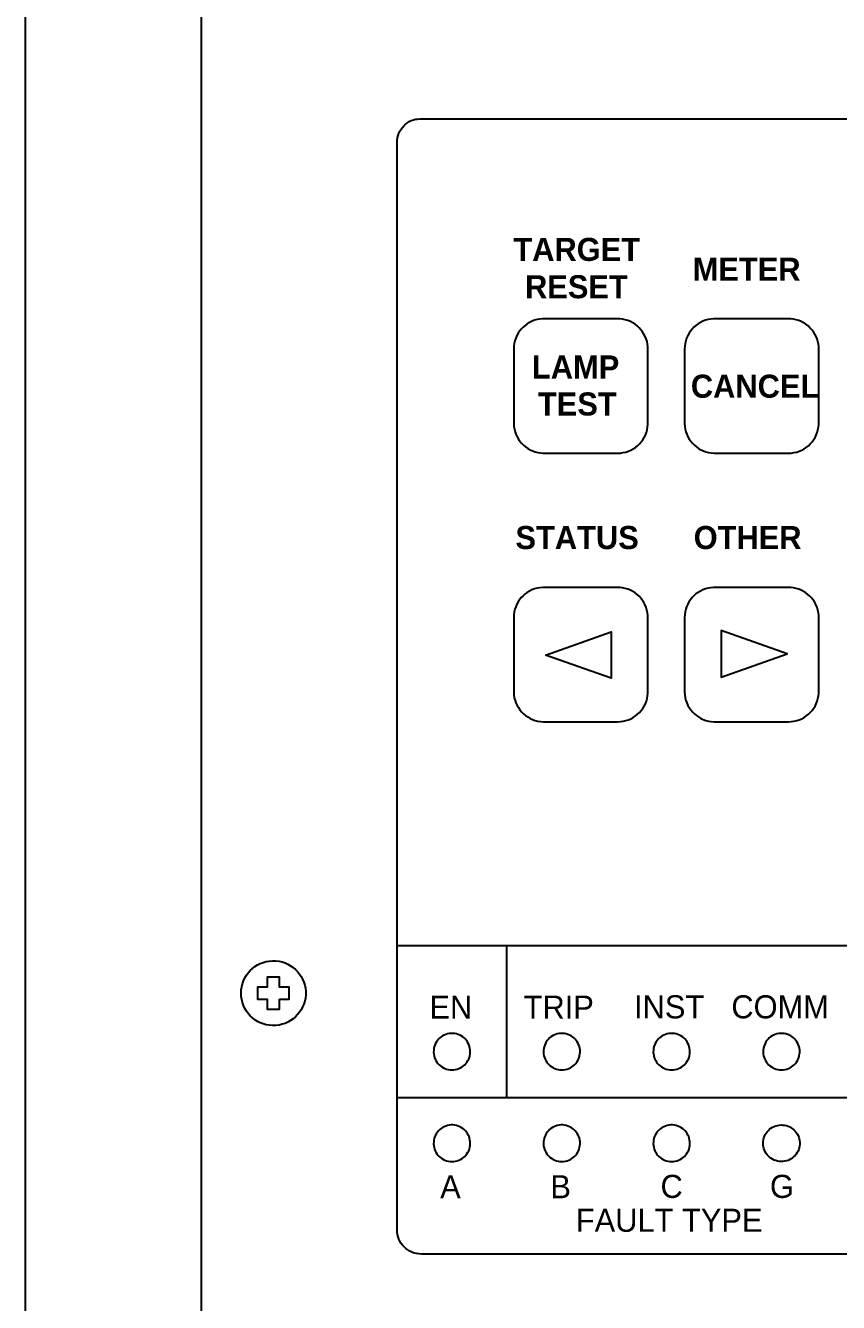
# Model space of a CAD drawing. Extents: x -11 to 35.7, y -8.8 to 26.3.
# Drawn here: x 7.95 to 11.28, y 0.84 to 6.06 of the extents above; entities that cross this region are included whole.
import ezdxf

# ---------------------------------------------------------------- set-up
doc = ezdxf.new("R2010")
doc.units = 0
doc.header["$MEASUREMENT"] = 0
for name, color, linetype in [('1_01__3U_VERTICAL_RACK_MOU', 7, 'CONTINUOUS'), ('1_02__3U_VERTICAL_PANEL_MO', 7, 'CONTINUOUS'), ('5_00_DWG', 7, 'CONTINUOUS')]:
    doc.layers.add(name, color=color, linetype=linetype)

msp = doc.modelspace()

# ---------------------------------------------------------------- linework, layer by layer
at = {"layer": '1_01__3U_VERTICAL_RACK_MOU'}
msp.add_lwpolyline([(8.6724, 6.1144), (8.6724, 6.0626), (8.6724, 6.0107), (8.6724, 5.9063), (8.6724, 5.8014), (8.6724, 5.6959), (8.6724, 5.5898), (8.6724, 5.4832), (8.6724, 5.376), (8.6724, 5.2683), (8.6724, 5.1601), (8.6724, 5.0514), (8.6724, 4.9423), (8.6724, 4.8327), (8.6724, 4.7227), (8.6724, 4.6123), (8.6724, 4.5015), (8.6724, 4.3903), (8.6724, 4.2788), (8.6724, 4.1669), (8.6724, 4.0547), (8.6724, 3.9422), (8.6724, 3.8294), (8.6724, 3.7163), (8.6724, 3.603), (8.6724, 3.4894), (8.6724, 3.3757), (8.6724, 3.2617), (8.6724, 3.1476), (8.6724, 2.9188), (8.6724, 2.6896), (8.6724, 2.46), (8.6724, 2.0002), (8.6724, 1.7703), (8.6724, 1.5407), (8.6724, 1.3114), (8.6724, 1.0826), (8.6724, 0.9684), (8.6724, 0.8544), (8.6724, 0.7406)], dxfattribs=at)
at = {"layer": '1_02__3U_VERTICAL_PANEL_MO'}
msp.add_lwpolyline([(7.9526, 0.7373), (7.9526, 0.8506), (7.9526, 0.964), (7.9526, 1.1913), (7.9526, 1.419), (7.9526, 1.6471), (7.9526, 2.1038), (7.9526, 2.5605), (7.9526, 2.7886), (7.9526, 3.0163), (7.9526, 3.2436), (7.9526, 3.3571), (7.9526, 3.4704), (7.9526, 3.5835), (7.9526, 3.6964), (7.9526, 3.8092), (7.9526, 3.9217), (7.9526, 4.034), (7.9526, 4.1461), (7.9526, 4.2579), (7.9526, 4.3695), (7.9526, 4.4808), (7.9526, 4.5918), (7.9526, 4.7025), (7.9526, 4.8128), (7.9526, 4.9228), (7.9526, 5.0325), (7.9526, 5.1418), (7.9526, 5.2508), (7.9526, 5.3593), (7.9526, 5.4675), (7.9526, 5.5752), (7.9526, 5.6825), (7.9526, 5.7894), (7.9526, 5.8957), (7.9526, 6.0017), (7.9526, 6.1071)], dxfattribs=at)
at = {"layer": '5_00_DWG'}
for points in [[(11.4339, 1.0342), (11.2748, 1.0342), (11.1156, 1.0342), (10.9577, 1.0342), (10.8796, 1.0342), (10.8023, 1.0342), (10.7259, 1.0342), (10.6506, 1.0342), (10.5765, 1.0342), (10.5038, 1.0342), (10.4327, 1.0342), (10.3634, 1.0342), (10.2958, 1.0342), (10.2303, 1.0342), (10.167, 1.0342), (10.106, 1.0342), (10.0765, 1.0342), (10.0475, 1.0342), (10.0193, 1.0342), (9.9917, 1.0342), (9.9648, 1.0342), (9.9386, 1.0342), (9.9132, 1.0342), (9.8886, 1.0342), (9.8647, 1.0342), (9.8416, 1.0342), (9.8193, 1.0342), (9.7979, 1.0342), (9.7773, 1.0342), (9.7576, 1.0342), (9.7388, 1.0342), (9.7209, 1.0342), (9.7039, 1.0342), (9.6879, 1.0342), (9.6729, 1.0342), (9.6588, 1.0342), (9.6458, 1.0342), (9.6338, 1.0342), (9.6228, 1.0342), (9.613, 1.0342), (9.6042, 1.0342), (9.5965, 1.0342), (9.5899, 1.0342), (9.5845, 1.0342), (9.5803, 1.0342), (9.5772, 1.0342), (9.5754, 1.0342), (9.5748, 1.0342), (9.5646, 1.0347), (9.5546, 1.0362), (9.545, 1.0387), (9.5359, 1.042), (9.5271, 1.0463), (9.5189, 1.0513), (9.5112, 1.057), (9.5041, 1.0635), (9.4976, 1.0706), (9.4919, 1.0783), (9.4868, 1.0865), (9.4826, 1.0953), (9.4793, 1.1045), (9.4768, 1.114), (9.4753, 1.124), (9.4748, 1.1342), (9.4748, 1.135), (9.4748, 1.1374), (9.4748, 1.1414), (9.4748, 1.147), (9.4748, 1.154), (9.4748, 1.1626), (9.4748, 1.1727), (9.4748, 1.1842), (9.4748, 1.1971), (9.4748, 1.2114), (9.4748, 1.2271), (9.4748, 1.2442), (9.4748, 1.2626), (9.4748, 1.2822), (9.4748, 1.3032), (9.4748, 1.3254), (9.4748, 1.3488), (9.4748, 1.3734), (9.4748, 1.3992), (9.4748, 1.4261), (9.4748, 1.4542), (9.4748, 1.4833), (9.4748, 1.5135), (9.4748, 1.5448), (9.4748, 1.5771), (9.4748, 1.6103), (9.4748, 1.6446), (9.4748, 1.6797), (9.4748, 1.7158), (9.4748, 1.7528), (9.4748, 1.7907), (9.4748, 1.8294), (9.4748, 1.8689), (9.4748, 1.9092), (9.4748, 1.9502), (9.4748, 1.992), (9.4748, 2.0345), (9.4748, 2.0777), (9.4748, 2.1216), (9.4748, 2.1661), (9.4748, 2.2569), (9.4748, 2.3499), (9.4748, 2.445), (9.4748, 2.5419), (9.4748, 2.6405), (9.4748, 2.7404), (9.4748, 2.8416), (9.4748, 2.9438), (9.4748, 3.1505), (9.4748, 3.3588), (9.4748, 3.567), (9.4748, 3.7737), (9.4748, 3.8759), (9.4748, 3.9771), (9.4748, 4.0771), (9.4748, 4.1756), (9.4748, 4.2725), (9.4748, 4.3676), (9.4748, 4.4606), (9.4748, 4.5514), (9.4748, 4.5959), (9.4748, 4.6398), (9.4748, 4.683), (9.4748, 4.7255), (9.4748, 4.7673), (9.4748, 4.8084), (9.4748, 4.8486), (9.4748, 4.8882), (9.4748, 4.9268), (9.4748, 4.9647), (9.4748, 5.0017), (9.4748, 5.0378), (9.4748, 5.073), (9.4748, 5.1072), (9.4748, 5.1405), (9.4748, 5.1727), (9.4748, 5.204), (9.4748, 5.2342), (9.4748, 5.2634), (9.4748, 5.2914), (9.4748, 5.3183), (9.4748, 5.3441), (9.4748, 5.3687), (9.4748, 5.3922), (9.4748, 5.4144), (9.4748, 5.4353), (9.4748, 5.455), (9.4748, 5.4734), (9.4748, 5.4904), (9.4748, 5.5061), (9.4748, 5.5204), (9.4748, 5.5334), (9.4748, 5.5449), (9.4748, 5.5549), (9.4748, 5.5635), (9.4748, 5.5706), (9.4748, 5.5761), (9.4748, 5.5801), (9.4748, 5.5825), (9.4748, 5.5833), (9.4753, 5.5936), (9.4768, 5.6035), (9.4792, 5.6131), (9.4825, 5.6222), (9.4867, 5.6309), (9.4915, 5.6391), (9.4971, 5.6467), (9.5033, 5.6537), (9.51, 5.6601), (9.5173, 5.6657), (9.525, 5.6705), (9.5331, 5.6744), (9.5416, 5.6775), (9.5503, 5.6797), (9.5592, 5.6808), (9.5683, 5.6809), (9.5689, 5.6809), (9.5708, 5.6809), (9.5738, 5.6809), (9.5781, 5.6809), (9.5835, 5.6809), (9.59, 5.6809), (9.5977, 5.6809), (9.6065, 5.6809), (9.6164, 5.6809), (9.6273, 5.6809), (9.6393, 5.6809), (9.6523, 5.6809), (9.6664, 5.6809), (9.6814, 5.6809), (9.6974, 5.6809), (9.7144, 5.6809), (9.7323, 5.6809), (9.7511, 5.6809), (9.7708, 5.6809), (9.7914, 5.6809), (9.8128, 5.6809), (9.8351, 5.6809), (9.8582, 5.6809), (9.8821, 5.6809), (9.9067, 5.6809), (9.9322, 5.6809), (9.9583, 5.6809), (9.9852, 5.6809), (10.0128, 5.6809), (10.0411, 5.6809), (10.07, 5.6809), (10.0995, 5.6809), (10.1605, 5.6809), (10.2239, 5.6809), (10.2893, 5.6809), (10.3569, 5.6809), (10.4263, 5.6809), (10.4974, 5.6809), (10.57, 5.6809), (10.6441, 5.6809), (10.7194, 5.6809), (10.7958, 5.6809), (10.8731, 5.6809), (10.9512, 5.6809), (11.1091, 5.6809), (11.2683, 5.6809), (11.4275, 5.6809)], [(10.0827, 3.4865), (10.3527, 3.5815), (10.3527, 3.3915), (10.3527, 3.3915), (10.0827, 3.4865)], [(10.8027, 3.5865), (10.8027, 3.5865), (10.8027, 3.3965), (11.0727, 3.4915), (10.8027, 3.5865)], [(13.0748, 2.2967), (9.4748, 2.2967)], [(9.9248, 1.6754), (9.9248, 2.2967)], [(8.9932, 2.0774), (9.0332, 2.0774), (9.0332, 2.1275), (8.9932, 2.1275), (8.9932, 2.1675), (8.9433, 2.1675), (8.9433, 2.1275), (8.903, 2.1275), (8.903, 2.0774), (8.9433, 2.0774), (8.9433, 2.0374), (8.9932, 2.0374), (8.9932, 2.0774)], [(9.4748, 1.6754), (13.0748, 1.6754)]]:
    msp.add_lwpolyline(points, dxfattribs=at)
for points in [[(10.3782, 4.3129), (10.3898, 4.3135), (10.4012, 4.315), (10.4122, 4.3176), (10.4227, 4.321), (10.4329, 4.3254), (10.4425, 4.3306), (10.4516, 4.3367), (10.4602, 4.3434), (10.468, 4.3509), (10.4752, 4.359), (10.4817, 4.3678), (10.4874, 4.3771), (10.4923, 4.3869), (10.4963, 4.3972), (10.4994, 4.4079), (10.5015, 4.419), (10.5027, 4.4304), (10.5028, 4.437), (10.5028, 4.437), (10.5028, 4.437), (10.5028, 4.437), (10.5028, 4.437), (10.5028, 4.437), (10.5028, 4.437), (10.5028, 4.437), (10.5028, 4.437), (10.5028, 4.437), (10.5028, 4.437), (10.5028, 4.437), (10.5028, 4.437), (10.5028, 4.437), (10.5028, 4.437), (10.5028, 4.437), (10.5028, 4.437), (10.5028, 4.437), (10.5028, 4.4392), (10.5028, 4.4466), (10.5028, 4.4586), (10.5028, 4.4746), (10.5028, 4.4939), (10.5028, 4.5157), (10.5028, 4.5396), (10.5028, 4.5646), (10.5028, 4.5903), (10.5028, 4.616), (10.5028, 4.6409), (10.5028, 4.6644), (10.5028, 4.6858), (10.5028, 4.7045), (10.5028, 4.7198), (10.5028, 4.731), (10.5028, 4.7375), (10.5028, 4.7389), (10.5028, 4.7389), (10.5028, 4.7389), (10.5028, 4.7389), (10.5028, 4.7389), (10.5028, 4.7389), (10.5028, 4.7389), (10.5028, 4.7389), (10.5028, 4.7389), (10.5028, 4.7389), (10.5028, 4.7389), (10.5028, 4.7389), (10.5028, 4.7389), (10.5028, 4.7389), (10.5028, 4.7389), (10.5028, 4.7389), (10.5028, 4.7389), (10.5028, 4.7389), (10.5025, 4.7476), (10.5012, 4.759), (10.4989, 4.77), (10.4956, 4.7806), (10.4915, 4.7908), (10.4864, 4.8006), (10.4806, 4.8098), (10.4739, 4.8184), (10.4666, 4.8264), (10.4586, 4.8338), (10.45, 4.8404), (10.4408, 4.8463), (10.431, 4.8513), (10.4208, 4.8555), (10.4101, 4.8589), (10.3991, 4.8612), (10.3877, 4.8626), (10.3782, 4.8629), (10.3782, 4.8629), (10.3782, 4.8629), (10.3782, 4.8629), (10.3782, 4.8629), (10.3782, 4.8629), (10.3782, 4.8629), (10.3782, 4.8629), (10.3782, 4.8629), (10.3782, 4.8629), (10.3782, 4.8629), (10.3782, 4.8629), (10.3782, 4.8629), (10.3782, 4.8629), (10.3782, 4.8629), (10.3782, 4.8629), (10.3782, 4.8629), (10.3782, 4.8629), (10.3771, 4.8629), (10.3709, 4.8629), (10.36, 4.8629), (10.345, 4.8629), (10.3266, 4.8629), (10.3054, 4.8629), (10.2821, 4.8629), (10.2573, 4.8629), (10.2318, 4.8629), (10.2062, 4.8629), (10.1811, 4.8629), (10.1573, 4.8629), (10.1354, 4.8629), (10.116, 4.8629), (10.0999, 4.8629), (10.0876, 4.8629), (10.0799, 4.8629), (10.0774, 4.8629), (10.0774, 4.8629), (10.0774, 4.8629), (10.0774, 4.8629), (10.0774, 4.8629), (10.0774, 4.8629), (10.0774, 4.8629), (10.0774, 4.8629), (10.0774, 4.8629), (10.0774, 4.8629), (10.0774, 4.8629), (10.0774, 4.8629), (10.0774, 4.8629), (10.0774, 4.8629), (10.0774, 4.8629), (10.0774, 4.8629), (10.0774, 4.8629), (10.0774, 4.8629), (10.0716, 4.8628), (10.0601, 4.8618), (10.0489, 4.8597), (10.0381, 4.8567), (10.0278, 4.8527), (10.0179, 4.8479), (10.0085, 4.8423), (9.9997, 4.8359), (9.9914, 4.8288), (9.9839, 4.821), (9.9771, 4.8125), (9.971, 4.8035), (9.9657, 4.7939), (9.9612, 4.7839), (9.9577, 4.7734), (9.955, 4.7624), (9.9534, 4.7512), (9.9528, 4.7396), (9.9528, 4.7389), (9.9528, 4.7389), (9.9528, 4.7389), (9.9528, 4.7389), (9.9528, 4.7389), (9.9528, 4.7389), (9.9528, 4.7389), (9.9528, 4.7389), (9.9528, 4.7389), (9.9528, 4.7389), (9.9528, 4.7389), (9.9528, 4.7389), (9.9528, 4.7389), (9.9528, 4.7389), (9.9528, 4.7389), (9.9528, 4.7389), (9.9528, 4.7389), (9.9528, 4.7385), (9.9528, 4.7336), (9.9528, 4.7238), (9.9528, 4.7097), (9.9528, 4.692), (9.9528, 4.6713), (9.9528, 4.6484), (9.9528, 4.6239), (9.9528, 4.5984), (9.9528, 4.5726), (9.9528, 4.5473), (9.9528, 4.523), (9.9528, 4.5004), (9.9528, 4.4803), (9.9528, 4.4632), (9.9528, 4.4499), (9.9528, 4.441), (9.9528, 4.4371), (9.9528, 4.437), (9.9528, 4.437), (9.9528, 4.437), (9.9528, 4.437), (9.9528, 4.437), (9.9528, 4.437), (9.9528, 4.437), (9.9528, 4.437), (9.9528, 4.437), (9.9528, 4.437), (9.9528, 4.437), (9.9528, 4.437), (9.9528, 4.437), (9.9528, 4.437), (9.9528, 4.437), (9.9528, 4.437), (9.9528, 4.437), (9.9528, 4.4341), (9.9536, 4.4226), (9.9555, 4.4114), (9.9583, 4.4005), (9.962, 4.3901), (9.9666, 4.3801), (9.972, 4.3706), (9.9783, 4.3617), (9.9853, 4.3534), (9.9929, 4.3457), (10.0013, 4.3387), (10.0102, 4.3324), (10.0197, 4.327), (10.0297, 4.3223), (10.0401, 4.3186), (10.051, 4.3157), (10.0622, 4.3138), (10.0738, 4.313), (10.0774, 4.3129), (10.0774, 4.3129), (10.0774, 4.3129), (10.0774, 4.3129), (10.0774, 4.3129), (10.0774, 4.3129), (10.0774, 4.3129), (10.0774, 4.3129), (10.0774, 4.3129), (10.0774, 4.3129), (10.0774, 4.3129), (10.0774, 4.3129), (10.0774, 4.3129), (10.0774, 4.3129), (10.0774, 4.3129), (10.0774, 4.3129), (10.0774, 4.3129), (10.0775, 4.3129), (10.081, 4.3129), (10.0896, 4.3129), (10.1026, 4.3129), (10.1194, 4.3129), (10.1393, 4.3129), (10.1617, 4.3129), (10.1858, 4.3129), (10.211, 4.3129), (10.2366, 4.3129), (10.2621, 4.3129), (10.2866, 4.3129), (10.3095, 4.3129), (10.3303, 4.3129), (10.3481, 4.3129), (10.3624, 4.3129), (10.3725, 4.3129), (10.3776, 4.3129), (10.3782, 4.3129), (10.3782, 4.3129), (10.3782, 4.3129), (10.3782, 4.3129), (10.3782, 4.3129), (10.3782, 4.3129), (10.3782, 4.3129), (10.3782, 4.3129), (10.3782, 4.3129), (10.3782, 4.3129), (10.3782, 4.3129), (10.3782, 4.3129), (10.3782, 4.3129), (10.3782, 4.3129), (10.3782, 4.3129), (10.3782, 4.3129), (10.3782, 4.3129)], [(11.0782, 4.3129), (11.0898, 4.3135), (11.1011, 4.315), (11.1121, 4.3176), (11.1227, 4.321), (11.1329, 4.3254), (11.1425, 4.3306), (11.1516, 4.3367), (11.1601, 4.3434), (11.168, 4.3509), (11.1752, 4.359), (11.1817, 4.3678), (11.1874, 4.3771), (11.1923, 4.3869), (11.1963, 4.3972), (11.1994, 4.4079), (11.2015, 4.419), (11.2026, 4.4304), (11.2028, 4.437), (11.2028, 4.437), (11.2028, 4.437), (11.2028, 4.437), (11.2028, 4.437), (11.2028, 4.437), (11.2028, 4.437), (11.2028, 4.437), (11.2028, 4.437), (11.2028, 4.437), (11.2028, 4.437), (11.2028, 4.437), (11.2028, 4.437), (11.2028, 4.437), (11.2028, 4.437), (11.2028, 4.437), (11.2028, 4.437), (11.2028, 4.437), (11.2028, 4.4392), (11.2028, 4.4466), (11.2028, 4.4586), (11.2028, 4.4746), (11.2028, 4.4939), (11.2028, 4.5157), (11.2028, 4.5396), (11.2028, 4.5646), (11.2028, 4.5903), (11.2028, 4.616), (11.2028, 4.6409), (11.2028, 4.6644), (11.2028, 4.6858), (11.2028, 4.7045), (11.2028, 4.7198), (11.2028, 4.731), (11.2028, 4.7375), (11.2028, 4.7389), (11.2028, 4.7389), (11.2028, 4.7389), (11.2028, 4.7389), (11.2028, 4.7389), (11.2028, 4.7389), (11.2028, 4.7389), (11.2028, 4.7389), (11.2028, 4.7389), (11.2028, 4.7389), (11.2028, 4.7389), (11.2028, 4.7389), (11.2028, 4.7389), (11.2028, 4.7389), (11.2028, 4.7389), (11.2028, 4.7389), (11.2028, 4.7389), (11.2028, 4.7389), (11.2025, 4.7476), (11.2012, 4.759), (11.1989, 4.77), (11.1956, 4.7806), (11.1914, 4.7908), (11.1864, 4.8006), (11.1805, 4.8098), (11.1739, 4.8184), (11.1666, 4.8264), (11.1586, 4.8338), (11.15, 4.8404), (11.1407, 4.8463), (11.131, 4.8513), (11.1208, 4.8555), (11.1101, 4.8589), (11.099, 4.8612), (11.0876, 4.8626), (11.0782, 4.8629), (11.0782, 4.8629), (11.0782, 4.8629), (11.0782, 4.8629), (11.0782, 4.8629), (11.0782, 4.8629), (11.0782, 4.8629), (11.0782, 4.8629), (11.0782, 4.8629), (11.0782, 4.8629), (11.0782, 4.8629), (11.0782, 4.8629), (11.0782, 4.8629), (11.0782, 4.8629), (11.0782, 4.8629), (11.0782, 4.8629), (11.0782, 4.8629), (11.0782, 4.8629), (11.077, 4.8629), (11.0709, 4.8629), (11.06, 4.8629), (11.045, 4.8629), (11.0266, 4.8629), (11.0054, 4.8629), (10.9821, 4.8629), (10.9573, 4.8629), (10.9318, 4.8629), (10.9062, 4.8629), (10.8811, 4.8629), (10.8573, 4.8629), (10.8354, 4.8629), (10.816, 4.8629), (10.7998, 4.8629), (10.7876, 4.8629), (10.7799, 4.8629), (10.7774, 4.8629), (10.7774, 4.8629), (10.7774, 4.8629), (10.7774, 4.8629), (10.7774, 4.8629), (10.7774, 4.8629), (10.7774, 4.8629), (10.7774, 4.8629), (10.7774, 4.8629), (10.7774, 4.8629), (10.7774, 4.8629), (10.7774, 4.8629), (10.7774, 4.8629), (10.7774, 4.8629), (10.7774, 4.8629), (10.7774, 4.8629), (10.7774, 4.8629), (10.7774, 4.8629), (10.7716, 4.8628), (10.7601, 4.8618), (10.7489, 4.8597), (10.7381, 4.8567), (10.7277, 4.8527), (10.7178, 4.8479), (10.7085, 4.8423), (10.6996, 4.8359), (10.6914, 4.8288), (10.6839, 4.821), (10.677, 4.8125), (10.671, 4.8035), (10.6657, 4.7939), (10.6612, 4.7839), (10.6577, 4.7734), (10.655, 4.7624), (10.6534, 4.7512), (10.6528, 4.7396), (10.6528, 4.7389), (10.6528, 4.7389), (10.6528, 4.7389), (10.6528, 4.7389), (10.6528, 4.7389), (10.6528, 4.7389), (10.6528, 4.7389), (10.6528, 4.7389), (10.6528, 4.7389), (10.6528, 4.7389), (10.6528, 4.7389), (10.6528, 4.7389), (10.6528, 4.7389), (10.6528, 4.7389), (10.6528, 4.7389), (10.6528, 4.7389), (10.6528, 4.7389), (10.6528, 4.7385), (10.6528, 4.7336), (10.6528, 4.7238), (10.6528, 4.7097), (10.6528, 4.692), (10.6528, 4.6713), (10.6528, 4.6484), (10.6528, 4.6239), (10.6528, 4.5984), (10.6528, 4.5726), (10.6528, 4.5473), (10.6528, 4.523), (10.6528, 4.5004), (10.6528, 4.4803), (10.6528, 4.4632), (10.6528, 4.4499), (10.6528, 4.441), (10.6528, 4.4371), (10.6528, 4.437), (10.6528, 4.437), (10.6528, 4.437), (10.6528, 4.437), (10.6528, 4.437), (10.6528, 4.437), (10.6528, 4.437), (10.6528, 4.437), (10.6528, 4.437), (10.6528, 4.437), (10.6528, 4.437), (10.6528, 4.437), (10.6528, 4.437), (10.6528, 4.437), (10.6528, 4.437), (10.6528, 4.437), (10.6528, 4.437), (10.6528, 4.4341), (10.6536, 4.4226), (10.6554, 4.4114), (10.6582, 4.4005), (10.662, 4.3901), (10.6666, 4.3801), (10.672, 4.3706), (10.6783, 4.3617), (10.6853, 4.3534), (10.6929, 4.3457), (10.7013, 4.3387), (10.7102, 4.3324), (10.7197, 4.327), (10.7297, 4.3223), (10.7401, 4.3186), (10.751, 4.3157), (10.7622, 4.3138), (10.7738, 4.313), (10.7774, 4.3129), (10.7774, 4.3129), (10.7774, 4.3129), (10.7774, 4.3129), (10.7774, 4.3129), (10.7774, 4.3129), (10.7774, 4.3129), (10.7774, 4.3129), (10.7774, 4.3129), (10.7774, 4.3129), (10.7774, 4.3129), (10.7774, 4.3129), (10.7774, 4.3129), (10.7774, 4.3129), (10.7774, 4.3129), (10.7774, 4.3129), (10.7774, 4.3129), (10.7775, 4.3129), (10.781, 4.3129), (10.7896, 4.3129), (10.8026, 4.3129), (10.8194, 4.3129), (10.8393, 4.3129), (10.8616, 4.3129), (10.8858, 4.3129), (10.911, 4.3129), (10.9366, 4.3129), (10.962, 4.3129), (10.9866, 4.3129), (11.0095, 4.3129), (11.0303, 4.3129), (11.0481, 4.3129), (11.0624, 4.3129), (11.0724, 4.3129), (11.0776, 4.3129), (11.0782, 4.3129), (11.0782, 4.3129), (11.0782, 4.3129), (11.0782, 4.3129), (11.0782, 4.3129), (11.0782, 4.3129), (11.0782, 4.3129), (11.0782, 4.3129), (11.0782, 4.3129), (11.0782, 4.3129), (11.0782, 4.3129), (11.0782, 4.3129), (11.0782, 4.3129), (11.0782, 4.3129), (11.0782, 4.3129), (11.0782, 4.3129), (11.0782, 4.3129)], [(10.3781, 3.2134), (10.3897, 3.2139), (10.401, 3.2155), (10.412, 3.218), (10.4226, 3.2215), (10.4328, 3.2259), (10.4424, 3.2311), (10.4515, 3.2371), (10.46, 3.2439), (10.4679, 3.2514), (10.4751, 3.2595), (10.4816, 3.2683), (10.4873, 3.2776), (10.4922, 3.2874), (10.4962, 3.2977), (10.4993, 3.3084), (10.5014, 3.3195), (10.5025, 3.3309), (10.5027, 3.3375), (10.5027, 3.3375), (10.5027, 3.3375), (10.5027, 3.3375), (10.5027, 3.3375), (10.5027, 3.3375), (10.5027, 3.3375), (10.5027, 3.3375), (10.5027, 3.3375), (10.5027, 3.3375), (10.5027, 3.3375), (10.5027, 3.3375), (10.5027, 3.3375), (10.5027, 3.3375), (10.5027, 3.3375), (10.5027, 3.3375), (10.5027, 3.3375), (10.5027, 3.3375), (10.5027, 3.3396), (10.5027, 3.3471), (10.5027, 3.3591), (10.5027, 3.3751), (10.5027, 3.3943), (10.5027, 3.4162), (10.5027, 3.44), (10.5027, 3.4651), (10.5027, 3.4908), (10.5027, 3.5165), (10.5027, 3.5414), (10.5027, 3.5649), (10.5027, 3.5863), (10.5027, 3.605), (10.5027, 3.6203), (10.5027, 3.6315), (10.5027, 3.638), (10.5027, 3.6394), (10.5027, 3.6394), (10.5027, 3.6394), (10.5027, 3.6394), (10.5027, 3.6394), (10.5027, 3.6394), (10.5027, 3.6394), (10.5027, 3.6394), (10.5027, 3.6394), (10.5027, 3.6394), (10.5027, 3.6394), (10.5027, 3.6394), (10.5027, 3.6394), (10.5027, 3.6394), (10.5027, 3.6394), (10.5027, 3.6394), (10.5027, 3.6394), (10.5027, 3.6394), (10.5024, 3.6481), (10.5011, 3.6595), (10.4988, 3.6705), (10.4955, 3.6811), (10.4913, 3.6913), (10.4863, 3.7011), (10.4804, 3.7103), (10.4738, 3.7189), (10.4665, 3.7269), (10.4585, 3.7343), (10.4498, 3.7409), (10.4406, 3.7468), (10.4309, 3.7518), (10.4207, 3.756), (10.41, 3.7594), (10.3989, 3.7617), (10.3875, 3.7631), (10.3781, 3.7634), (10.3781, 3.7634), (10.3781, 3.7634), (10.3781, 3.7634), (10.3781, 3.7634), (10.3781, 3.7634), (10.3781, 3.7634), (10.3781, 3.7634), (10.3781, 3.7634), (10.3781, 3.7634), (10.3781, 3.7634), (10.3781, 3.7634), (10.3781, 3.7634), (10.3781, 3.7634), (10.3781, 3.7634), (10.3781, 3.7634), (10.3781, 3.7634), (10.3781, 3.7634), (10.3769, 3.7634), (10.3708, 3.7634), (10.3599, 3.7634), (10.3449, 3.7634), (10.3265, 3.7634), (10.3053, 3.7634), (10.282, 3.7634), (10.2572, 3.7634), (10.2317, 3.7634), (10.2061, 3.7634), (10.181, 3.7634), (10.1572, 3.7634), (10.1353, 3.7634), (10.1159, 3.7634), (10.0997, 3.7634), (10.0875, 3.7634), (10.0798, 3.7634), (10.0773, 3.7634), (10.0773, 3.7634), (10.0773, 3.7634), (10.0773, 3.7634), (10.0773, 3.7634), (10.0773, 3.7634), (10.0773, 3.7634), (10.0773, 3.7634), (10.0773, 3.7634), (10.0773, 3.7634), (10.0773, 3.7634), (10.0773, 3.7634), (10.0773, 3.7634), (10.0773, 3.7634), (10.0773, 3.7634), (10.0773, 3.7634), (10.0773, 3.7634), (10.0773, 3.7634), (10.0715, 3.7633), (10.06, 3.7623), (10.0488, 3.7602), (10.038, 3.7572), (10.0276, 3.7532), (10.0177, 3.7484), (10.0084, 3.7428), (9.9995, 3.7364), (9.9913, 3.7293), (9.9838, 3.7215), (9.9769, 3.713), (9.9708, 3.704), (9.9656, 3.6944), (9.9611, 3.6844), (9.9575, 3.6738), (9.9549, 3.6629), (9.9533, 3.6517), (9.9527, 3.6401), (9.9527, 3.6394), (9.9527, 3.6394), (9.9527, 3.6394), (9.9527, 3.6394), (9.9527, 3.6394), (9.9527, 3.6394), (9.9527, 3.6394), (9.9527, 3.6394), (9.9527, 3.6394), (9.9527, 3.6394), (9.9527, 3.6394), (9.9527, 3.6394), (9.9527, 3.6394), (9.9527, 3.6394), (9.9527, 3.6394), (9.9527, 3.6394), (9.9527, 3.6394), (9.9527, 3.639), (9.9527, 3.6341), (9.9527, 3.6243), (9.9527, 3.6102), (9.9527, 3.5925), (9.9527, 3.5718), (9.9527, 3.5489), (9.9527, 3.5244), (9.9527, 3.4989), (9.9527, 3.4731), (9.9527, 3.4478), (9.9527, 3.4235), (9.9527, 3.4009), (9.9527, 3.3808), (9.9527, 3.3637), (9.9527, 3.3504), (9.9527, 3.3414), (9.9527, 3.3376), (9.9527, 3.3375), (9.9527, 3.3375), (9.9527, 3.3375), (9.9527, 3.3375), (9.9527, 3.3375), (9.9527, 3.3375), (9.9527, 3.3375), (9.9527, 3.3375), (9.9527, 3.3375), (9.9527, 3.3375), (9.9527, 3.3375), (9.9527, 3.3375), (9.9527, 3.3375), (9.9527, 3.3375), (9.9527, 3.3375), (9.9527, 3.3375), (9.9527, 3.3375), (9.9527, 3.3345), (9.9535, 3.323), (9.9553, 3.3118), (9.9581, 3.301), (9.9619, 3.2905), (9.9665, 3.2806), (9.9719, 3.2711), (9.9782, 3.2622), (9.9851, 3.2538), (9.9928, 3.2462), (10.0011, 3.2392), (10.0101, 3.2329), (10.0196, 3.2274), (10.0295, 3.2228), (10.04, 3.219), (10.0509, 3.2162), (10.0621, 3.2143), (10.0736, 3.2134), (10.0773, 3.2134), (10.0773, 3.2134), (10.0773, 3.2134), (10.0773, 3.2134), (10.0773, 3.2134), (10.0773, 3.2134), (10.0773, 3.2134), (10.0773, 3.2134), (10.0773, 3.2134), (10.0773, 3.2134), (10.0773, 3.2134), (10.0773, 3.2134), (10.0773, 3.2134), (10.0773, 3.2134), (10.0773, 3.2134), (10.0773, 3.2134), (10.0773, 3.2134), (10.0774, 3.2134), (10.0809, 3.2134), (10.0895, 3.2134), (10.1025, 3.2134), (10.1193, 3.2134), (10.1392, 3.2134), (10.1615, 3.2134), (10.1856, 3.2134), (10.2109, 3.2134), (10.2365, 3.2134), (10.2619, 3.2134), (10.2865, 3.2134), (10.3094, 3.2134), (10.3302, 3.2134), (10.348, 3.2134), (10.3623, 3.2134), (10.3724, 3.2134), (10.3775, 3.2134), (10.3781, 3.2134), (10.3781, 3.2134), (10.3781, 3.2134), (10.3781, 3.2134), (10.3781, 3.2134), (10.3781, 3.2134), (10.3781, 3.2134), (10.3781, 3.2134), (10.3781, 3.2134), (10.3781, 3.2134), (10.3781, 3.2134), (10.3781, 3.2134), (10.3781, 3.2134), (10.3781, 3.2134), (10.3781, 3.2134), (10.3781, 3.2134), (10.3781, 3.2134)], [(11.0781, 3.2134), (11.0898, 3.2139), (11.1011, 3.2155), (11.1121, 3.218), (11.1227, 3.2215), (11.1328, 3.2259), (11.1424, 3.2311), (11.1516, 3.2371), (11.1601, 3.2439), (11.168, 3.2514), (11.1752, 3.2595), (11.1816, 3.2683), (11.1873, 3.2776), (11.1922, 3.2874), (11.1962, 3.2977), (11.1993, 3.3084), (11.2014, 3.3195), (11.2026, 3.3309), (11.2027, 3.3375), (11.2027, 3.3375), (11.2027, 3.3375), (11.2027, 3.3375), (11.2027, 3.3375), (11.2027, 3.3375), (11.2027, 3.3375), (11.2027, 3.3375), (11.2027, 3.3375), (11.2027, 3.3375), (11.2027, 3.3375), (11.2027, 3.3375), (11.2027, 3.3375), (11.2027, 3.3375), (11.2027, 3.3375), (11.2027, 3.3375), (11.2027, 3.3375), (11.2027, 3.3375), (11.2027, 3.3396), (11.2027, 3.3471), (11.2027, 3.3591), (11.2027, 3.3751), (11.2027, 3.3943), (11.2027, 3.4162), (11.2027, 3.44), (11.2027, 3.4651), (11.2027, 3.4908), (11.2027, 3.5165), (11.2027, 3.5414), (11.2027, 3.5649), (11.2027, 3.5863), (11.2027, 3.605), (11.2027, 3.6203), (11.2027, 3.6315), (11.2027, 3.638), (11.2027, 3.6394), (11.2027, 3.6394), (11.2027, 3.6394), (11.2027, 3.6394), (11.2027, 3.6394), (11.2027, 3.6394), (11.2027, 3.6394), (11.2027, 3.6394), (11.2027, 3.6394), (11.2027, 3.6394), (11.2027, 3.6394), (11.2027, 3.6394), (11.2027, 3.6394), (11.2027, 3.6394), (11.2027, 3.6394), (11.2027, 3.6394), (11.2027, 3.6394), (11.2027, 3.6394), (11.2024, 3.6481), (11.2011, 3.6595), (11.1988, 3.6705), (11.1955, 3.6811), (11.1914, 3.6913), (11.1863, 3.7011), (11.1805, 3.7103), (11.1739, 3.7189), (11.1665, 3.7269), (11.1585, 3.7343), (11.1499, 3.7409), (11.1407, 3.7468), (11.1309, 3.7518), (11.1207, 3.756), (11.11, 3.7594), (11.099, 3.7617), (11.0876, 3.7631), (11.0781, 3.7634), (11.0781, 3.7634), (11.0781, 3.7634), (11.0781, 3.7634), (11.0781, 3.7634), (11.0781, 3.7634), (11.0781, 3.7634), (11.0781, 3.7634), (11.0781, 3.7634), (11.0781, 3.7634), (11.0781, 3.7634), (11.0781, 3.7634), (11.0781, 3.7634), (11.0781, 3.7634), (11.0781, 3.7634), (11.0781, 3.7634), (11.0781, 3.7634), (11.0781, 3.7634), (11.077, 3.7634), (11.0709, 3.7634), (11.06, 3.7634), (11.045, 3.7634), (11.0265, 3.7634), (11.0053, 3.7634), (10.982, 3.7634), (10.9573, 3.7634), (10.9318, 3.7634), (10.9061, 3.7634), (10.8811, 3.7634), (10.8572, 3.7634), (10.8353, 3.7634), (10.8159, 3.7634), (10.7998, 3.7634), (10.7875, 3.7634), (10.7798, 3.7634), (10.7774, 3.7634), (10.7774, 3.7634), (10.7774, 3.7634), (10.7774, 3.7634), (10.7774, 3.7634), (10.7774, 3.7634), (10.7774, 3.7634), (10.7774, 3.7634), (10.7774, 3.7634), (10.7774, 3.7634), (10.7774, 3.7634), (10.7774, 3.7634), (10.7774, 3.7634), (10.7774, 3.7634), (10.7774, 3.7634), (10.7774, 3.7634), (10.7774, 3.7634), (10.7774, 3.7634), (10.7715, 3.7633), (10.76, 3.7623), (10.7488, 3.7602), (10.7381, 3.7572), (10.7277, 3.7532), (10.7178, 3.7484), (10.7084, 3.7428), (10.6996, 3.7364), (10.6914, 3.7293), (10.6838, 3.7215), (10.677, 3.713), (10.6709, 3.704), (10.6656, 3.6944), (10.6612, 3.6844), (10.6576, 3.6738), (10.655, 3.6629), (10.6533, 3.6517), (10.6527, 3.6401), (10.6527, 3.6394), (10.6527, 3.6394), (10.6527, 3.6394), (10.6527, 3.6394), (10.6527, 3.6394), (10.6527, 3.6394), (10.6527, 3.6394), (10.6527, 3.6394), (10.6527, 3.6394), (10.6527, 3.6394), (10.6527, 3.6394), (10.6527, 3.6394), (10.6527, 3.6394), (10.6527, 3.6394), (10.6527, 3.6394), (10.6527, 3.6394), (10.6527, 3.6394), (10.6527, 3.639), (10.6527, 3.6341), (10.6527, 3.6243), (10.6527, 3.6102), (10.6527, 3.5925), (10.6527, 3.5718), (10.6527, 3.5489), (10.6527, 3.5244), (10.6527, 3.4989), (10.6527, 3.4731), (10.6527, 3.4478), (10.6527, 3.4235), (10.6527, 3.4009), (10.6527, 3.3808), (10.6527, 3.3637), (10.6527, 3.3504), (10.6527, 3.3414), (10.6527, 3.3376), (10.6527, 3.3375), (10.6527, 3.3375), (10.6527, 3.3375), (10.6527, 3.3375), (10.6527, 3.3375), (10.6527, 3.3375), (10.6527, 3.3375), (10.6527, 3.3375), (10.6527, 3.3375), (10.6527, 3.3375), (10.6527, 3.3375), (10.6527, 3.3375), (10.6527, 3.3375), (10.6527, 3.3375), (10.6527, 3.3375), (10.6527, 3.3375), (10.6527, 3.3375), (10.6528, 3.3345), (10.6536, 3.323), (10.6554, 3.3118), (10.6582, 3.301), (10.6619, 3.2905), (10.6665, 3.2806), (10.672, 3.2711), (10.6782, 3.2622), (10.6852, 3.2538), (10.6929, 3.2462), (10.7012, 3.2392), (10.7101, 3.2329), (10.7196, 3.2274), (10.7296, 3.2228), (10.74, 3.219), (10.7509, 3.2162), (10.7621, 3.2143), (10.7737, 3.2134), (10.7774, 3.2134), (10.7774, 3.2134), (10.7774, 3.2134), (10.7774, 3.2134), (10.7774, 3.2134), (10.7774, 3.2134), (10.7774, 3.2134), (10.7774, 3.2134), (10.7774, 3.2134), (10.7774, 3.2134), (10.7774, 3.2134), (10.7774, 3.2134), (10.7774, 3.2134), (10.7774, 3.2134), (10.7774, 3.2134), (10.7774, 3.2134), (10.7774, 3.2134), (10.7774, 3.2134), (10.7809, 3.2134), (10.7895, 3.2134), (10.8025, 3.2134), (10.8193, 3.2134), (10.8392, 3.2134), (10.8616, 3.2134), (10.8857, 3.2134), (10.9109, 3.2134), (10.9366, 3.2134), (10.962, 3.2134), (10.9865, 3.2134), (11.0095, 3.2134), (11.0302, 3.2134), (11.0481, 3.2134), (11.0623, 3.2134), (11.0724, 3.2134), (11.0776, 3.2134), (11.0781, 3.2134), (11.0781, 3.2134), (11.0781, 3.2134), (11.0781, 3.2134), (11.0781, 3.2134), (11.0781, 3.2134), (11.0781, 3.2134), (11.0781, 3.2134), (11.0781, 3.2134), (11.0781, 3.2134), (11.0781, 3.2134), (11.0781, 3.2134), (11.0781, 3.2134), (11.0781, 3.2134), (11.0781, 3.2134), (11.0781, 3.2134), (11.0781, 3.2134)], [(8.8358, 2.1023), (8.8365, 2.1157), (8.8384, 2.1287), (8.8416, 2.1412), (8.8459, 2.1532), (8.8513, 2.1647), (8.8577, 2.1755), (8.8652, 2.1856), (8.8735, 2.195), (8.8826, 2.2035), (8.8925, 2.2112), (8.9032, 2.2179), (8.9144, 2.2236), (8.9263, 2.2282), (8.9387, 2.2317), (8.9515, 2.2339), (8.9647, 2.2349), (8.9782, 2.2346), (8.9913, 2.233), (9.0039, 2.2301), (9.0161, 2.226), (9.0277, 2.2209), (9.0387, 2.2147), (9.049, 2.2075), (9.0586, 2.1994), (9.0673, 2.1904), (9.0752, 2.1806), (9.0821, 2.1702), (9.0881, 2.159), (9.0929, 2.1473), (9.0967, 2.135), (9.0993, 2.1222), (9.1006, 2.1091), (9.1006, 2.0956), (9.0993, 2.0825), (9.0967, 2.0698), (9.0929, 2.0575), (9.0881, 2.0458), (9.0821, 2.0346), (9.0752, 2.0242), (9.0673, 2.0144), (9.0586, 2.0055), (9.049, 1.9974), (9.0387, 1.9902), (9.0277, 1.984), (9.0161, 1.9788), (9.0039, 1.9748), (8.9913, 1.9719), (8.9782, 1.9703), (8.9647, 1.9699), (8.9515, 1.9709), (8.9387, 1.9732), (8.9263, 1.9767), (8.9144, 1.9813), (8.9032, 1.9869), (8.8925, 1.9936), (8.8826, 2.0013), (8.8735, 2.0098), (8.8652, 2.0192), (8.8577, 2.0293), (8.8513, 2.0401), (8.8459, 2.0516), (8.8416, 2.0636), (8.8384, 2.0761), (8.8365, 2.089)], [(9.6998, 1.7879), (9.7073, 1.7883), (9.7147, 1.7894), (9.7218, 1.7912), (9.7286, 1.7937), (9.735, 1.7967), (9.7412, 1.8004), (9.7469, 1.8046), (9.7522, 1.8093), (9.757, 1.8145), (9.7613, 1.8201), (9.7651, 1.8261), (9.7683, 1.8325), (9.771, 1.8392), (9.7729, 1.8463), (9.7742, 1.8535), (9.7748, 1.861), (9.7746, 1.8686), (9.7736, 1.876), (9.772, 1.8832), (9.7697, 1.89), (9.7668, 1.8966), (9.7633, 1.9028), (9.7592, 1.9086), (9.7547, 1.914), (9.7496, 1.919), (9.7441, 1.9234), (9.7381, 1.9274), (9.7318, 1.9307), (9.7252, 1.9335), (9.7182, 1.9356), (9.711, 1.9371), (9.7036, 1.9378), (9.696, 1.9378), (9.6885, 1.9371), (9.6813, 1.9356), (9.6743, 1.9335), (9.6677, 1.9307), (9.6614, 1.9274), (9.6555, 1.9234), (9.6499, 1.919), (9.6449, 1.914), (9.6403, 1.9086), (9.6362, 1.9028), (9.6327, 1.8966), (9.6298, 1.89), (9.6275, 1.8832), (9.6259, 1.876), (9.625, 1.8686), (9.6248, 1.861), (9.6253, 1.8535), (9.6266, 1.8463), (9.6286, 1.8392), (9.6312, 1.8325), (9.6344, 1.8261), (9.6382, 1.8201), (9.6425, 1.8145), (9.6473, 1.8093), (9.6526, 1.8046), (9.6584, 1.8004), (9.6645, 1.7967), (9.671, 1.7937), (9.6778, 1.7912), (9.6849, 1.7894), (9.6922, 1.7883)], [(10.1498, 1.7879), (10.1573, 1.7883), (10.1647, 1.7894), (10.1718, 1.7912), (10.1786, 1.7937), (10.185, 1.7967), (10.1912, 1.8004), (10.1969, 1.8046), (10.2022, 1.8093), (10.207, 1.8145), (10.2113, 1.8201), (10.2151, 1.8261), (10.2184, 1.8325), (10.221, 1.8392), (10.2229, 1.8463), (10.2242, 1.8535), (10.2248, 1.861), (10.2246, 1.8686), (10.2236, 1.876), (10.222, 1.8832), (10.2197, 1.89), (10.2168, 1.8966), (10.2133, 1.9028), (10.2092, 1.9086), (10.2047, 1.914), (10.1996, 1.919), (10.1941, 1.9234), (10.1881, 1.9274), (10.1818, 1.9307), (10.1752, 1.9335), (10.1682, 1.9356), (10.161, 1.9371), (10.1536, 1.9378), (10.146, 1.9378), (10.1385, 1.9371), (10.1313, 1.9356), (10.1243, 1.9335), (10.1177, 1.9307), (10.1114, 1.9274), (10.1055, 1.9234), (10.0999, 1.919), (10.0949, 1.914), (10.0903, 1.9086), (10.0862, 1.9028), (10.0827, 1.8966), (10.0798, 1.89), (10.0775, 1.8832), (10.0759, 1.876), (10.075, 1.8686), (10.0748, 1.861), (10.0753, 1.8535), (10.0766, 1.8463), (10.0786, 1.8392), (10.0812, 1.8325), (10.0844, 1.8261), (10.0882, 1.8201), (10.0925, 1.8145), (10.0974, 1.8093), (10.1026, 1.8046), (10.1084, 1.8004), (10.1145, 1.7967), (10.121, 1.7937), (10.1278, 1.7912), (10.1349, 1.7894), (10.1422, 1.7883)], [(10.5998, 1.7879), (10.6073, 1.7883), (10.6147, 1.7894), (10.6218, 1.7912), (10.6286, 1.7937), (10.635, 1.7967), (10.6412, 1.8004), (10.6469, 1.8046), (10.6522, 1.8093), (10.657, 1.8145), (10.6613, 1.8201), (10.6651, 1.8261), (10.6683, 1.8325), (10.671, 1.8392), (10.6729, 1.8463), (10.6742, 1.8535), (10.6748, 1.861), (10.6746, 1.8686), (10.6736, 1.876), (10.672, 1.8832), (10.6697, 1.89), (10.6668, 1.8966), (10.6633, 1.9028), (10.6592, 1.9086), (10.6547, 1.914), (10.6496, 1.919), (10.6441, 1.9234), (10.6381, 1.9274), (10.6318, 1.9307), (10.6252, 1.9335), (10.6182, 1.9356), (10.611, 1.9371), (10.6036, 1.9378), (10.596, 1.9378), (10.5885, 1.9371), (10.5813, 1.9356), (10.5743, 1.9335), (10.5677, 1.9307), (10.5614, 1.9274), (10.5555, 1.9234), (10.5499, 1.919), (10.5449, 1.914), (10.5403, 1.9086), (10.5362, 1.9028), (10.5327, 1.8966), (10.5298, 1.89), (10.5275, 1.8832), (10.5259, 1.876), (10.525, 1.8686), (10.5248, 1.861), (10.5253, 1.8535), (10.5266, 1.8463), (10.5286, 1.8392), (10.5312, 1.8325), (10.5344, 1.8261), (10.5382, 1.8201), (10.5425, 1.8145), (10.5473, 1.8093), (10.5526, 1.8046), (10.5584, 1.8004), (10.5645, 1.7967), (10.571, 1.7937), (10.5778, 1.7912), (10.5849, 1.7894), (10.5922, 1.7883)], [(11.0498, 1.7879), (11.0573, 1.7883), (11.0647, 1.7894), (11.0718, 1.7912), (11.0786, 1.7937), (11.085, 1.7967), (11.0912, 1.8004), (11.0969, 1.8046), (11.1022, 1.8093), (11.107, 1.8145), (11.1113, 1.8201), (11.1151, 1.8261), (11.1184, 1.8325), (11.121, 1.8392), (11.1229, 1.8463), (11.1242, 1.8535), (11.1248, 1.861), (11.1246, 1.8686), (11.1236, 1.876), (11.122, 1.8832), (11.1197, 1.89), (11.1168, 1.8966), (11.1133, 1.9028), (11.1092, 1.9086), (11.1047, 1.914), (11.0996, 1.919), (11.0941, 1.9234), (11.0881, 1.9274), (11.0818, 1.9307), (11.0752, 1.9335), (11.0682, 1.9356), (11.061, 1.9371), (11.0536, 1.9378), (11.046, 1.9378), (11.0385, 1.9371), (11.0313, 1.9356), (11.0243, 1.9335), (11.0177, 1.9307), (11.0114, 1.9274), (11.0055, 1.9234), (10.9999, 1.919), (10.9949, 1.914), (10.9903, 1.9086), (10.9862, 1.9028), (10.9827, 1.8966), (10.9798, 1.89), (10.9775, 1.8832), (10.9759, 1.876), (10.975, 1.8686), (10.9748, 1.861), (10.9753, 1.8535), (10.9766, 1.8463), (10.9786, 1.8392), (10.9812, 1.8325), (10.9844, 1.8261), (10.9882, 1.8201), (10.9925, 1.8145), (10.9973, 1.8093), (11.0026, 1.8046), (11.0084, 1.8004), (11.0145, 1.7967), (11.021, 1.7937), (11.0278, 1.7912), (11.0349, 1.7894), (11.0422, 1.7883)], [(9.6998, 1.4129), (9.7073, 1.4133), (9.7147, 1.4144), (9.7218, 1.4162), (9.7286, 1.4187), (9.735, 1.4217), (9.7412, 1.4254), (9.7469, 1.4296), (9.7522, 1.4343), (9.757, 1.4395), (9.7613, 1.4451), (9.7651, 1.4511), (9.7683, 1.4575), (9.771, 1.4642), (9.7729, 1.4713), (9.7742, 1.4785), (9.7748, 1.486), (9.7746, 1.4936), (9.7736, 1.501), (9.772, 1.5082), (9.7697, 1.515), (9.7668, 1.5216), (9.7633, 1.5278), (9.7592, 1.5336), (9.7547, 1.539), (9.7496, 1.544), (9.7441, 1.5484), (9.7381, 1.5524), (9.7318, 1.5557), (9.7252, 1.5585), (9.7182, 1.5606), (9.711, 1.5621), (9.7036, 1.5628), (9.696, 1.5628), (9.6885, 1.5621), (9.6813, 1.5606), (9.6743, 1.5585), (9.6677, 1.5557), (9.6614, 1.5524), (9.6555, 1.5484), (9.6499, 1.544), (9.6449, 1.539), (9.6403, 1.5336), (9.6362, 1.5278), (9.6327, 1.5216), (9.6298, 1.515), (9.6275, 1.5082), (9.6259, 1.501), (9.625, 1.4936), (9.6248, 1.486), (9.6253, 1.4785), (9.6266, 1.4713), (9.6286, 1.4642), (9.6312, 1.4575), (9.6344, 1.4511), (9.6382, 1.4451), (9.6425, 1.4395), (9.6473, 1.4343), (9.6526, 1.4296), (9.6584, 1.4254), (9.6645, 1.4217), (9.671, 1.4187), (9.6778, 1.4162), (9.6849, 1.4144), (9.6922, 1.4133)], [(10.1498, 1.4129), (10.1573, 1.4133), (10.1647, 1.4144), (10.1718, 1.4162), (10.1786, 1.4187), (10.185, 1.4217), (10.1912, 1.4254), (10.1969, 1.4296), (10.2022, 1.4343), (10.207, 1.4395), (10.2113, 1.4451), (10.2151, 1.4511), (10.2184, 1.4575), (10.221, 1.4642), (10.2229, 1.4713), (10.2242, 1.4785), (10.2248, 1.486), (10.2246, 1.4936), (10.2236, 1.501), (10.222, 1.5082), (10.2197, 1.515), (10.2168, 1.5216), (10.2133, 1.5278), (10.2092, 1.5336), (10.2047, 1.539), (10.1996, 1.544), (10.1941, 1.5484), (10.1881, 1.5524), (10.1818, 1.5557), (10.1752, 1.5585), (10.1682, 1.5606), (10.161, 1.5621), (10.1536, 1.5628), (10.146, 1.5628), (10.1385, 1.5621), (10.1313, 1.5606), (10.1243, 1.5585), (10.1177, 1.5557), (10.1114, 1.5524), (10.1055, 1.5484), (10.0999, 1.544), (10.0949, 1.539), (10.0903, 1.5336), (10.0862, 1.5278), (10.0827, 1.5216), (10.0798, 1.515), (10.0775, 1.5082), (10.0759, 1.501), (10.075, 1.4936), (10.0748, 1.486), (10.0753, 1.4785), (10.0766, 1.4713), (10.0786, 1.4642), (10.0812, 1.4575), (10.0844, 1.4511), (10.0882, 1.4451), (10.0925, 1.4395), (10.0974, 1.4343), (10.1026, 1.4296), (10.1084, 1.4254), (10.1145, 1.4217), (10.121, 1.4187), (10.1278, 1.4162), (10.1349, 1.4144), (10.1422, 1.4133)], [(10.5998, 1.4129), (10.6073, 1.4133), (10.6147, 1.4144), (10.6218, 1.4162), (10.6286, 1.4187), (10.635, 1.4217), (10.6412, 1.4254), (10.6469, 1.4296), (10.6522, 1.4343), (10.657, 1.4395), (10.6613, 1.4451), (10.6651, 1.4511), (10.6683, 1.4575), (10.671, 1.4642), (10.6729, 1.4713), (10.6742, 1.4785), (10.6748, 1.486), (10.6746, 1.4936), (10.6736, 1.501), (10.672, 1.5082), (10.6697, 1.515), (10.6668, 1.5216), (10.6633, 1.5278), (10.6592, 1.5336), (10.6547, 1.539), (10.6496, 1.544), (10.6441, 1.5484), (10.6381, 1.5524), (10.6318, 1.5557), (10.6252, 1.5585), (10.6182, 1.5606), (10.611, 1.5621), (10.6036, 1.5628), (10.596, 1.5628), (10.5885, 1.5621), (10.5813, 1.5606), (10.5743, 1.5585), (10.5677, 1.5557), (10.5614, 1.5524), (10.5555, 1.5484), (10.5499, 1.544), (10.5449, 1.539), (10.5403, 1.5336), (10.5362, 1.5278), (10.5327, 1.5216), (10.5298, 1.515), (10.5275, 1.5082), (10.5259, 1.501), (10.525, 1.4936), (10.5248, 1.486), (10.5253, 1.4785), (10.5266, 1.4713), (10.5286, 1.4642), (10.5312, 1.4575), (10.5344, 1.4511), (10.5382, 1.4451), (10.5425, 1.4395), (10.5473, 1.4343), (10.5526, 1.4296), (10.5584, 1.4254), (10.5645, 1.4217), (10.571, 1.4187), (10.5778, 1.4162), (10.5849, 1.4144), (10.5922, 1.4133)], [(10.9747, 1.4879), (10.9751, 1.4955), (10.9762, 1.5028), (10.978, 1.5099), (10.9805, 1.5167), (10.9835, 1.5232), (10.9872, 1.5293), (10.9914, 1.535), (10.9961, 1.5403), (11.0013, 1.5452), (11.0069, 1.5495), (11.0129, 1.5533), (11.0193, 1.5565), (11.0261, 1.5591), (11.0331, 1.5611), (11.0404, 1.5623), (11.0479, 1.5629), (11.0555, 1.5627), (11.0629, 1.5618), (11.07, 1.5602), (11.0769, 1.5579), (11.0834, 1.555), (11.0897, 1.5514), (11.0955, 1.5474), (11.1009, 1.5428), (11.1059, 1.5377), (11.1103, 1.5322), (11.1142, 1.5263), (11.1176, 1.52), (11.1204, 1.5133), (11.1225, 1.5064), (11.1239, 1.4992), (11.1247, 1.4917), (11.1247, 1.4841), (11.1239, 1.4767), (11.1225, 1.4695), (11.1204, 1.4625), (11.1176, 1.4559), (11.1142, 1.4496), (11.1103, 1.4436), (11.1059, 1.4381), (11.1009, 1.4331), (11.0955, 1.4285), (11.0897, 1.4244), (11.0834, 1.4209), (11.0769, 1.418), (11.07, 1.4157), (11.0629, 1.4141), (11.0555, 1.4131), (11.0479, 1.413), (11.0404, 1.4135), (11.0331, 1.4148), (11.0261, 1.4168), (11.0193, 1.4194), (11.0129, 1.4226), (11.0069, 1.4264), (11.0013, 1.4307), (10.9961, 1.4355), (10.9914, 1.4408), (10.9872, 1.4466), (10.9835, 1.4527), (10.9805, 1.4592), (10.978, 1.466), (10.9762, 1.4731), (10.9751, 1.4804)]]:
    msp.add_lwpolyline(points, close=True, dxfattribs=at)

# ---------------------------------------------------------------- texts
at = {"layer": '5_00_DWG', "char_height": 0.094444, "attachment_point": 7}
for s, insert in [('\\fInterstate|b1|i0|c0|p34;\\W1;TARGET', (9.9514, 5.0985)), ('\\fInterstate|b1|i0|c0|p34;\\W1;METER', (10.6861, 5.0185)), ('\\fInterstate|b1|i0|c0|p34;\\W1;RESET', (9.9992, 4.9457)), ('\\fInterstate|b1|i0|c0|p34;\\W1;LAMP', (10.0275, 4.6185)), ('\\fInterstate|b1|i0|c0|p34;\\W1;CANCEL', (10.6785, 4.5385)), ('\\fInterstate|b1|i0|c0|p34;\\W1;TEST', (10.0519, 4.4657)), ('\\fInterstate|b1|i0|c0|p34;\\W1;STATUS', (9.96, 3.919)), ('\\fInterstate|b1|i0|c0|p34;\\W1;OTHER', (10.6901, 3.919)), ('\\fInterstate-Regular|b0|i0|c0|p34;\\W1;EN', (9.6075, 1.9979)), ('\\fInterstate-Regular|b0|i0|c0|p34;\\W1;TRIP', (9.9935, 1.9979)), ('\\fInterstate-Regular|b0|i0|c0|p34;\\W1;INST', (10.4457, 1.9979)), ('\\fInterstate-Regular|b0|i0|c0|p34;\\W1;COMM', (10.8444, 1.9979)), ('\\fInterstate-Regular|b0|i0|c0|p34;\\W1;C', (10.5543, 1.2629)), ('\\fInterstate-Regular|b0|i0|c0|p34;\\W1;G', (11.0027, 1.2629)), ('\\fInterstate-Regular|b0|i0|c0|p34;\\W1;A', (9.6515, 1.2629)), ('\\fInterstate-Regular|b0|i0|c0|p34;\\W1;B', (10.1029, 1.2629)), ('\\fInterstate-Regular|b0|i0|c0|p34;\\W1;FAULT TYPE', (10.2073, 1.1241))]:
    msp.add_mtext(s, dxfattribs=dict(at, insert=insert))

doc.saveas('drawing.dxf')
